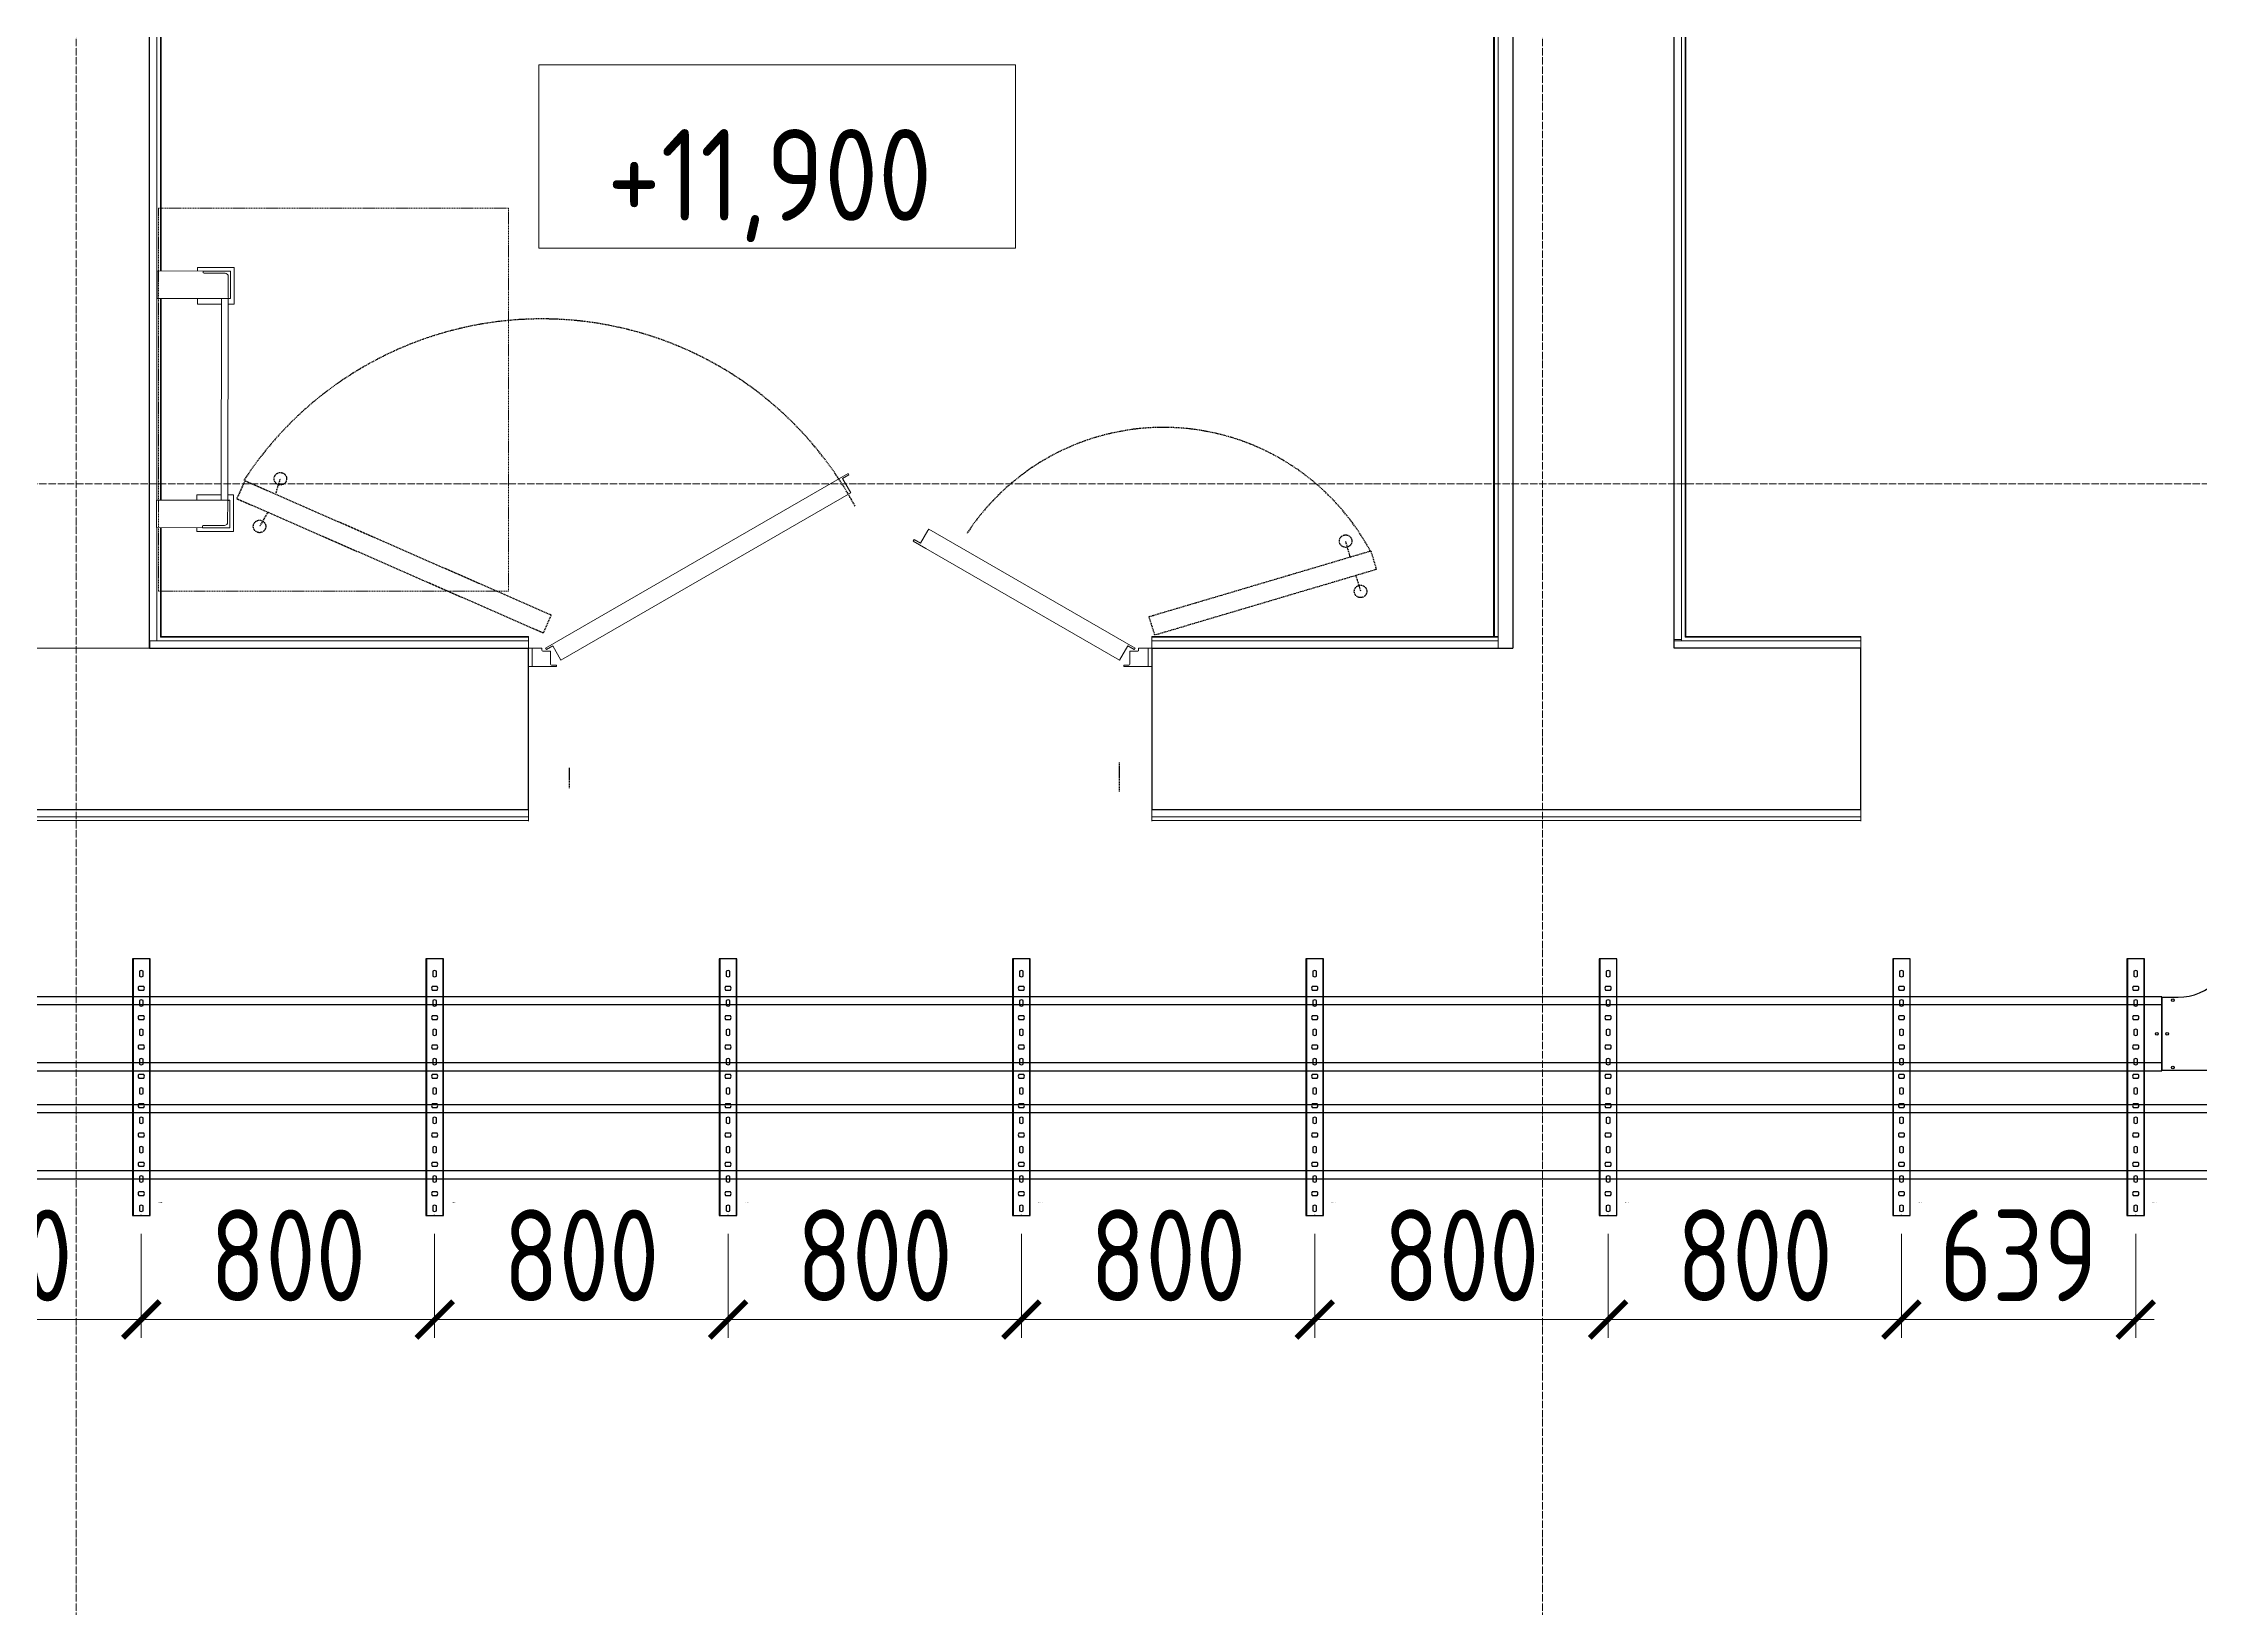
# Model space of a CAD drawing. Header units: millimetres. Extents: x -42533 to 645315, y 3457 to 82611.
# Drawn here: x 458361 to 464246, y 36522 to 40792 of the extents above; entities that cross this region are included whole.
import ezdxf
from ezdxf.enums import TextEntityAlignment as Align

# ---------------------------------------------------------------- set-up
doc = ezdxf.new("R2018")
doc.units = ezdxf.units.MM
for name, pattern in [('ADSK_Линия сетки', [25, 20, -2.5, 0, -2.5]), ('ADSK_Штрих_ш3 п1_5', [4.5, 3, -1.5]), ('ADSK_Штриховая_ш3 п1_5', [4.5, 3, -1.5])]:
    doc.linetypes.add(name, pattern=pattern)
for name, color, linetype in [('00_00_потолок_Панели из стали', 7, 'Continuous'), ('ЭОМ_Лотки авар.', 1, 'Continuous'), ('ЭОМ_Лотки рабочие', 5, 'Continuous')]:
    doc.layers.add(name, color=color, linetype=linetype)
for name, color, linetype, lineweight in [('Аннотация', 7, 'Continuous', 18), ('Двери', 7, 'Continuous', 9), ('Оборудование', 7, 'Continuous', 18), ('Оси', 253, 'Continuous', 9), ('Отметки', 7, 'Continuous', 9), ('Стены наружные', 7, 'Continuous', 18), ('Стены несущие', 7, 'Continuous', 30), ('Стены отделка', 7, 'Continuous', 30), ('Стены штриховка', 7, 'Continuous', 9), ('ШТРИХОВКА', 252, 'Continuous', 15)]:
    doc.layers.add(name, color=color, linetype=linetype, lineweight=lineweight)
doc.layers.add('Линии', color=7, linetype='Continuous', lineweight=9, true_color=0x00a600)
doc.styles.add('GOST Common_1', font='GOST_Common.ttf', dxfattribs={"width": 0.9, "height": 250})
doc.styles.get("Standard").update_dxf_attribs({"font": 'arial.ttf'})
doc.styles.add('М2', font='isocpeur.ttf', dxfattribs={"width": 0.8})
doc.dimstyles.new('М2-100', dxfattribs={"dimtxt": 250, "dimasz": 100, "dimexe": 50, "dimexo": 50, "dimgap": 50, "dimtad": 1, "dimdec": 0, "dimzin": 1, "dimtxsty": 'М2', "dimblk": 'ARCHTICK', "dimcen": 2.5, "dimdle": 50, "dimclre": 256, "dimclrt": 256, "dimadec": 0, "dimazin": 0, "dimtfac": 1, "dimtdec": 0, "dimtix": 1, "dimtmove": 1, "dimatfit": 3, "dimldrblk": 'NONE', "dimfxl": 1, "dimtolj": 1, "dimlwd": 9, "dimlwe": 9, "dimarcsym": 1})

# ---------------------------------------------------------------- blocks, each defined once
blk = doc.blocks.new('План 4 этажа')
at = {"layer": 'Аннотация', "color": 8, "lineweight": 20}
for p, q in [((43618.977, 13917.348), (43618.977, 14417.348)), ((43618.977, 14417.348), (44918.977, 14417.348)), ((44918.977, 14417.348), (44918.977, 13917.348)), ((44918.977, 13917.348), (43618.977, 13917.348))]:
    blk.add_line(p, q, dxfattribs=at)
at = {"layer": 'Двери', "color": 8}
for p, q in [((43637.034, 12825.838), (44462.356, 13302.338)), ((44462.356, 13302.338), (44464.606, 13298.441)), ((44469.786, 13249.47), (43679.104, 12792.97)), ((44464.606, 13298.441), (44447.286, 13288.441)), ((44447.286, 13288.441), (44469.786, 13249.47)), ((44659.867, 13112.3), (44679.867, 13146.941)), ((44682.117, 13150.838), (44679.867, 13146.941)), ((45245.034, 12825.838), (44682.117, 13150.838)), ((44640.047, 13117.97), (44642.547, 13122.3)), ((44674.688, 13097.97), (44640.047, 13117.97)), ((44642.547, 13122.3), (44659.867, 13112.3)), ((44674.688, 13097.97), (45202.963, 12792.97)), ((43656.604, 12831.941), (43639.284, 12821.941)), ((43679.104, 12792.97), (43656.604, 12831.941)), ((45202.963, 12792.97), (45225.463, 12831.941)), ((45225.463, 12831.941), (45242.784, 12821.941)), ((43591.034, 12775.838), (43591.034, 12825.838)), ((43591.034, 12825.838), (43627.205, 12825.838)), ((43601.034, 12825.838), (43591.034, 12825.838)), ((43591.034, 12825.838), (43591.034, 12775.838)), ((43667.205, 12775.838), (43591.034, 12775.838)), ((43591.034, 12775.838), (43601.034, 12775.838)), ((43601.034, 12775.838), (43601.034, 12825.838)), ((43627.205, 12825.838), (43627.205, 12820.389)), ((43629.728, 12817.866), (43651.034, 12817.866)), ((43639.284, 12821.941), (43637.034, 12825.838)), ((43651.034, 12817.866), (43651.034, 12782.339)), ((43653.535, 12779.838), (43667.205, 12779.838)), ((43667.205, 12779.838), (43667.205, 12775.838)), ((45214.863, 12779.838), (45214.863, 12775.838)), ((45228.533, 12779.838), (45214.863, 12779.838)), ((45214.863, 12775.838), (45291.034, 12775.838)), ((45231.034, 12817.866), (45231.034, 12782.339)), ((45252.34, 12817.866), (45231.034, 12817.866)), ((45242.784, 12821.941), (45245.034, 12825.838)), ((45254.863, 12825.838), (45254.863, 12820.389)), ((45291.034, 12825.838), (45254.863, 12825.838)), ((45291.034, 12825.838), (45281.034, 12825.838)), ((45281.034, 12825.838), (45281.034, 12775.838)), ((45281.034, 12775.838), (45291.034, 12775.838)), ((45291.034, 12775.838), (45291.034, 12825.838)), ((45291.034, 12775.838), (45291.034, 12825.838))]:
    blk.add_line(p, q, dxfattribs=at)
for centre, radius, start, end in [((43629.728, 12820.389), 2.523, 180, 270), ((43653.535, 12782.339), 2.501, 180, 270), ((45228.533, 12782.339), 2.501, 270, 0), ((45252.34, 12820.389), 2.523, 270, 0)]:
    blk.add_arc(centre, radius, start, end, dxfattribs=at)
at = {"layer": 'Линии', "color": 8, "linetype": 'ADSK_Штрих_ш3 п1_5'}
for p, q in [((42581.197, 14026.422), (43536.197, 14026.422)), ((42581.197, 12981.422), (42581.197, 14026.422)), ((43536.197, 14026.422), (43536.197, 12981.422)), ((43536.197, 12981.422), (42581.197, 12981.422))]:
    blk.add_line(p, q, dxfattribs=at)
at = {"layer": 'Линии', "color": 8, "linetype": 'ADSK_Штриховая_ш3 п1_5', "lineweight": 30}
for p, q in [((42816.812, 13282.203), (42794.886, 13233.946)), ((43652.543, 12916.206), (42816.812, 13282.203)), ((42900.614, 13244.956), (42913.832, 13287.971)), ((42794.886, 13233.946), (43631.282, 12867.658)), ((42879.554, 13196.867), (42856.905, 13157.982)), ((45283.425, 12912.165), (45888.199, 13091.434)), ((45832.192, 13074.832), (45819.403, 13117.976)), ((45888.199, 13091.434), (45903.262, 13040.619)), ((45903.262, 13040.619), (45299.183, 12861.557)), ((45847.255, 13024.017), (45860.044, 12980.873)), ((43631.282, 12867.658), (43652.543, 12916.206)), ((45299.183, 12861.557), (45283.425, 12912.165)), ((43701.431, 12500.073), (43701.431, 12444.558)), ((45201.431, 12514.558), (45201.431, 12434.558))]:
    blk.add_line(p, q, dxfattribs=at)
for centre in [(42913.832, 13287.971), (42856.905, 13157.982), (45819.403, 13117.976), (45860.044, 12980.873)]:
    blk.add_circle(centre, 17, dxfattribs=at)
for centre, radius, start, end in [((43626.903, 12753.928), 970.087, 28.2832337, 146.920039), ((45322.332, 12787.189), 640.942, 28.293686, 146.6190128)]:
    blk.add_arc(centre, radius, start, end, dxfattribs=at)
at = {"layer": 'Оборудование', "color": 8}
for p, q in [((42577.575, 13779.937), (42577.772, 13854.936)), ((42777.771, 13854.41), (42577.772, 13854.936)), ((42687.798, 13864.647), (42687.772, 13854.647)), ((42787.798, 13864.383), (42687.798, 13864.647)), ((42702.772, 13854.607), (42702.764, 13851.607)), ((42777.771, 13854.41), (42702.772, 13854.607)), ((42705.756, 13848.599), (42762.756, 13848.449)), ((42771.732, 13839.426), (42771.582, 13782.426)), ((42777.771, 13854.41), (42777.574, 13779.41)), ((42777.574, 13779.41), (42777.771, 13854.41)), ((42787.534, 13764.384), (42787.798, 13864.383)), ((42577.575, 13779.937), (42777.574, 13779.41)), ((42687.574, 13779.647), (42687.535, 13764.647)), ((42753.574, 13779.473), (42752.126, 13229.475)), ((42770.126, 13229.428), (42771.574, 13779.426)), ((42774.574, 13779.418), (42777.574, 13779.41)), ((42687.535, 13764.647), (42753.569, 13764.473)), ((42771.534, 13764.426), (42787.534, 13764.384)), ((42686.166, 13244.649), (42686.126, 13229.649)), ((42752.166, 13244.475), (42686.166, 13244.649)), ((42786.165, 13244.386), (42770.131, 13244.428)), ((42785.902, 13144.386), (42786.165, 13244.386)), ((42575.929, 13154.939), (42576.127, 13229.938)), ((42576.127, 13229.938), (42776.126, 13229.412)), ((42770.118, 13226.428), (42769.968, 13169.428)), ((42776.126, 13229.412), (42773.126, 13229.42)), ((42776.126, 13229.412), (42775.929, 13154.412)), ((42775.929, 13154.412), (42776.126, 13229.412)), ((42775.929, 13154.412), (42575.929, 13154.939)), ((42685.929, 13154.649), (42685.903, 13144.649)), ((42685.903, 13144.649), (42785.902, 13144.386)), ((42700.937, 13157.61), (42700.929, 13154.61)), ((42700.929, 13154.61), (42775.929, 13154.412)), ((42760.944, 13160.452), (42703.945, 13160.602))]:
    blk.add_line(p, q, dxfattribs=at)
for centre, radius, start, end in [((42705.764, 13851.599), 3, 179.8491625, 269.8491625), ((42762.732, 13839.449), 9, 359.8491625, 89.8491625), ((42774.582, 13782.418), 3, 179.8491625, 269.8491625), ((42773.118, 13226.42), 3, 89.8491625, 179.8491625), ((42703.937, 13157.602), 3, 89.8491625, 179.8491625), ((42760.968, 13169.452), 9, 269.8491625, 359.8491625)]:
    blk.add_arc(centre, radius, start, end, dxfattribs=at)
at = {"layer": 'Оси', "color": 8, "linetype": 'ADSK_Линия сетки'}
for p, q in [((46356.505, -3353.101), (46356.505, 43019.489)), ((42356.505, -3353.101), (42356.505, 21427.463)), ((-10052.178, 13274.489), (56511.792, 13274.489))]:
    blk.add_line(p, q, dxfattribs=at)
at = {"layer": 'Стены наружные', "color": 8}
for p, q in [((40486.505, 12355.838), (43591.034, 12355.838)), ((45291.034, 12355.838), (47225.128, 12355.838))]:
    blk.add_line(p, q, dxfattribs=at)
at = {"layer": 'Стены несущие', "color": 8}
for p, q in [((46275.128, 20584.474), (46275.128, 12825.838)), ((42556.939, 12825.838), (42556.939, 20305.22)), ((46715.128, 12825.838), (46715.128, 20329.474)), ((42556.939, 12825.838), (43591.034, 12825.838)), ((43591.034, 12385.838), (43591.034, 12825.838)), ((45291.034, 12825.838), (46275.128, 12825.838)), ((45291.034, 12825.838), (45291.034, 12385.838)), ((47225.128, 12825.838), (46715.128, 12825.838)), ((47225.128, 12385.838), (47225.128, 12825.838)), ((40486.505, 12385.838), (43591.034, 12385.838)), ((45291.034, 12385.838), (47225.128, 12385.838))]:
    blk.add_line(p, q, dxfattribs=at)
at = {"layer": 'Стены отделка', "color": 8, "lineweight": 9}
for p, q in [((46235.128, 12825.838), (46235.128, 20305.22)), ((46715.128, 20309.528), (46715.128, 12849.374)), ((46735.128, 20309.528), (46735.128, 12845.838)), ((46747.128, 12857.838), (46747.128, 20297.474)), ((42576.939, 20225.22), (42576.939, 13229.936)), ((42588.939, 13854.907), (42588.939, 20213.22)), ((46223.128, 20053.22), (46223.128, 12857.838)), ((42588.939, 13229.905), (42588.939, 13779.907)), ((42576.939, 12845.838), (42576.939, 13154.936)), ((42588.939, 12857.838), (42588.939, 13154.904)), ((42576.939, 12845.838), (42556.939, 12845.838)), ((42557.588, 12845.838), (42557.588, 12825.838)), ((43591.034, 12857.838), (42588.939, 12857.838)), ((43558.034, 12845.838), (43591.034, 12845.838)), ((43591.034, 12825.838), (43591.034, 12857.838)), ((45291.034, 12857.838), (45291.034, 12825.838)), ((46223.128, 12857.838), (45291.034, 12857.838)), ((45291.034, 12845.838), (45298.034, 12845.838)), ((46715.128, 12849.374), (46735.128, 12849.374)), ((46715.128, 12845.838), (47225.128, 12845.838)), ((47225.128, 12857.838), (46747.128, 12857.838)), ((47225.128, 12825.838), (47225.128, 12857.838)), ((43591.034, 12353.838), (43591.034, 12385.838)), ((45291.034, 12385.838), (45291.034, 12353.838)), ((47225.128, 12353.838), (47225.128, 12385.838))]:
    blk.add_line(p, q, dxfattribs=at)
at = {"layer": 'Стены штриховка', "color": 8}
for p, q in [((46745.128, 12855.838), (46745.128, 20299.474)), ((42586.939, 13854.912), (42586.939, 20215.22)), ((46225.128, 20055.22), (46225.128, 12857.838)), ((42586.939, 13229.91), (42586.939, 13779.912)), ((42586.939, 12855.838), (42586.939, 13154.91)), ((42576.939, 12845.838), (43558.034, 12845.838)), ((43591.034, 12855.838), (42586.939, 12855.838)), ((46235.128, 12855.838), (45291.034, 12855.838)), ((45298.034, 12845.838), (46235.128, 12845.838)), ((46235.128, 12857.838), (46225.128, 12857.838)), ((47225.128, 12855.838), (46745.128, 12855.838)), ((42176.939, 12825.838), (42556.939, 12825.838)), ((43591.034, 12365.838), (40486.505, 12365.838)), ((45291.034, 12365.838), (47225.128, 12365.838))]:
    blk.add_line(p, q, dxfattribs=at)
at = {"layer": 'Отметки', "color": 8, "lineweight": 20, "insert": (43805.101, 14241.791), "char_height": 250, "width": 1113.30067, "attachment_point": 1, "line_spacing_factor": 1.022761, "style": 'GOST Common_1'}
blk.add_mtext('+11,900', dxfattribs=at)
blk = doc.blocks.new('*U1397')
at = {"color": 0, "linetype": 'Continuous', "lineweight": 25}
for p, q in [((-78.8, -46976.1), (-78.8, 0)), ((78.8, -46976.1), (78.8, 0))]:
    blk.add_line(p, q, dxfattribs=at)
blk.add_lwpolyline([(100.8, -46976.1), (100.8, 0), (-100.8, 0), (-100.8, -46976.1)], close=True, dxfattribs=at)
at = {"color": 0, "flags": 9}
for tag, p in [('АРТИКУЛ', (-59.7, -11.8)), ('НАИМЕНОВАНИЕ', (-59.1, -7)), ('ПРИМЕЧАНИЕ', (-58.8, -17.3))]:
    blk.add_attdef(tag, text='', height=2.5, dxfattribs=at).set_placement(p, align=Align.TOP_LEFT)
at = {"color": 0, "lineweight": 30, "flags": 104}
for tag, p in [('ВЫСОТА', (-59.6, -20.9)), ('ДЛИНА', (-59.5, -36.1)), ('ТОЛЩИНА', (-59, -31)), ('ШИРИНА', (-58.9, -25.1))]:
    blk.add_attdef(tag, text='', height=2.5, dxfattribs=at).set_placement(p, align=Align.TOP_LEFT)
blk = doc.blocks.new('*U1514')
at = {"color": 0, "linetype": 'Continuous', "lineweight": 25}
for p, q in [((-78.8, -46398.7), (-78.8, 0)), ((78.8, -46398.7), (78.8, 0))]:
    blk.add_line(p, q, dxfattribs=at)
blk.add_lwpolyline([(100.8, -46398.7), (100.8, 0), (-100.8, 0), (-100.8, -46398.7)], close=True, dxfattribs=at)
at = {"color": 0, "linetype": 'ByBlock', "lineweight": -2}
blk.add_circle((0, -46385.4), 3.5, dxfattribs=at)
at = {"color": 0, "flags": 9}
for tag, p in [('АРТИКУЛ', (-59.7, -11.8)), ('НАИМЕНОВАНИЕ', (-59.1, -7)), ('ПРИМЕЧАНИЕ', (-58.8, -17.3))]:
    blk.add_attdef(tag, text='', height=2.5, dxfattribs=at).set_placement(p, align=Align.TOP_LEFT)
at = {"color": 0, "lineweight": 30, "flags": 104}
for tag, p in [('ВЫСОТА', (-59.6, -20.9)), ('ДЛИНА', (-59.5, -36.1)), ('ТОЛЩИНА', (-59, -31)), ('ШИРИНА', (-58.9, -25.1))]:
    blk.add_attdef(tag, text='', height=2.5, dxfattribs=at).set_placement(p, align=Align.TOP_LEFT)
blk = doc.blocks.new('*U36')
at = {"color": 0, "linetype": 'ByBlock', "lineweight": -2}
for p, q in [((100, 295), (-100, 295)), ((-100, 250), (-100, 295)), ((100, 295), (100, 50)), ((-295, 100), (-295, -100)), ((-295, 100), (-250, 100)), ((-50, -100), (-295, -100))]:
    blk.add_line(p, q, dxfattribs=at)
for centre, radius in [((-91.6, 265), 3.65), ((0, 280), 3.5), ((91.6, 265), 3.65), ((-265, 91.6), 3.65), ((-280, 0), 3.5), ((-265, -91.6), 3.65)]:
    blk.add_circle(centre, radius, dxfattribs=at)
for centre in [(-250, 250), (-50, 50)]:
    blk.add_arc(centre, 150, 270, 0, dxfattribs=at)
at = {"color": 0, "linetype": 'ByBlock', "lineweight": -2, "flags": 104}
for tag, p in [('ШИРИНА', (-27.8, -38.1)), ('ВЫСОТА', (-27.6, -29.7)), ('ТОЛЩИНА', (-27.5, -47.3))]:
    blk.add_attdef(tag, text='', height=2.5, dxfattribs=at).set_placement(p, align=Align.TOP_LEFT)
at = {"color": 0, "linetype": 'ByBlock', "lineweight": -2, "flags": 9}
for tag, p in [('НАИМЕНОВАНИЕ', (-27.7, -11.1)), ('ПРИМЕЧАНИЕ', (-27.4, -22.9)), ('АРТИКУЛ', (-26.9, -16.8))]:
    blk.add_attdef(tag, p, '', height=2.5, dxfattribs=at)
blk = doc.blocks.new('*U45')
at = {"color": 0, "linetype": 'ByBlock', "lineweight": -2}
for points in [[(24, -700), (24, 0), (-24, 0), (-24, -700)], [(-22.5, -700), (-22.5, 0)], [(22.5, -700), (22.5, 0)], [(-24, -700), (24, -700)]]:
    blk.add_lwpolyline(points, dxfattribs=at)
at = {"color": 254, "transparency": 33554483}
blk.add_lwpolyline([(0, 0.7), (0, -2.2)], dxfattribs=at)
at = {"color": 0, "linetype": 'ByBlock', "lineweight": -2}
for points in [[(-6.7, -54.8, 0.345739), (-6.7, -65.2), (6.7, -65.2, 0.345739), (6.7, -54.8)], [(-5.2, -13.3), (-5.2, -26.7, 0.345739), (5.2, -26.7), (5.2, -13.3, 0.345739)], [(-5.2, -93.3), (-5.2, -106.7, 0.345739), (5.2, -106.7), (5.2, -93.3, 0.345739)], [(-6.7, -134.8, 0.345739), (-6.7, -145.2), (6.7, -145.2, 0.345739), (6.7, -134.8)], [(-5.2, -173.3), (-5.2, -186.7, 0.345739), (5.2, -186.7), (5.2, -173.3, 0.345739)], [(-6.7, -214.8, 0.345739), (-6.7, -225.2), (6.7, -225.2, 0.345739), (6.7, -214.8)], [(-5.2, -253.3), (-5.2, -266.7, 0.345739), (5.2, -266.7), (5.2, -253.3, 0.345739)], [(-6.7, -294.8, 0.345739), (-6.7, -305.2), (6.7, -305.2, 0.345739), (6.7, -294.8)], [(-5.2, -333.3), (-5.2, -346.7, 0.345739), (5.2, -346.7), (5.2, -333.3, 0.345739)], [(-6.7, -374.8, 0.345739), (-6.7, -385.2), (6.7, -385.2, 0.345739), (6.7, -374.8)], [(-5.2, -413.3), (-5.2, -426.7, 0.345739), (5.2, -426.7), (5.2, -413.3, 0.345739)], [(-6.7, -454.8, 0.345739), (-6.7, -465.2), (6.7, -465.2, 0.345739), (6.7, -454.8)], [(-5.2, -493.3), (-5.2, -506.7, 0.345739), (5.2, -506.7), (5.2, -493.3, 0.345739)], [(-6.7, -534.8, 0.345739), (-6.7, -545.2), (6.7, -545.2, 0.345739), (6.7, -534.8)], [(-5.2, -573.3), (-5.2, -586.7, 0.345739), (5.2, -586.7), (5.2, -573.3, 0.345739)], [(-6.7, -614.8, 0.345739), (-6.7, -625.2), (6.7, -625.2, 0.345739), (6.7, -614.8)], [(-5.2, -653.3), (-5.2, -666.7, 0.345739), (5.2, -666.7), (5.2, -653.3, 0.345739)]]:
    blk.add_lwpolyline(points, format="xyb", close=True, dxfattribs=at)
at = {"flags": 9}
for tag, p in [('АРТИКУЛ', (-58.9, -24.5)), ('ПРИМЕЧАНИЕ', (-58.3, -30.8)), ('НАИМЕНОВАНИЕ', (-58.2, -19.4))]:
    blk.add_attdef(tag, p, '', height=2.5, dxfattribs=at)
at = {"lineweight": 30, "flags": 104}
blk.add_attdef('ДЛИНА', text='', height=2.5, dxfattribs=at).set_placement((-57.7, -34.6), align=Align.TOP_LEFT)
blk = doc.blocks.new('_ArchTick')
at = {"color": 0, "linetype": 'ByBlock', "lineweight": 70, "const_width": 0.15}
blk.add_lwpolyline([(-0.5, -0.5), (0.5, 0.5)], dxfattribs=at)
blk = doc.blocks.new('*D1706')
at = {"layer": '00_00_потолок_Панели из стали', "lineweight": 9, "transparency": 16777216}
for p, q in [((457828.4, 37544.1), (457828.4, 37260.6)), ((458628.6, 37543.4), (458628.6, 37260.6))]:
    blk.add_line(p, q, dxfattribs=at)
at = {"layer": '00_00_потолок_Панели из стали', "color": 0, "lineweight": 9, "transparency": 16777216}
blk.add_line((458678.6, 37310.6), (457778.4, 37310.6), dxfattribs=at)
at = {"layer": 'Defpoints', "color": 0, "transparency": 16777216}
for p in [(457828.4, 37594.1), (458628.6, 37593.4), (457828.4, 37310.6)]:
    blk.add_point(p, dxfattribs=at)
at = {"layer": '00_00_потолок_Панели из стали', "color": 0, "lineweight": 9, "transparency": 16777216, "xscale": 100, "yscale": 100, "zscale": 100, "rotation": 180}
blk.add_blockref('_ArchTick', (457828.4, 37310.6), dxfattribs=at)
at = {"layer": '00_00_потолок_Панели из стали', "color": 0, "lineweight": 9, "transparency": 16777216, "xscale": 100, "yscale": 100, "zscale": 100}
blk.add_blockref('_ArchTick', (458628.6, 37310.6), dxfattribs=at)
at = {"layer": '00_00_потолок_Панели из стали', "transparency": 16777216, "insert": (458228.5, 37485.6), "char_height": 250, "attachment_point": 5, "style": 'М2'}
blk.add_mtext('\\A1;800', dxfattribs=at)
blk = doc.blocks.new('_None')
blk = doc.blocks.new('*D1707')
at = {"layer": '00_00_потолок_Панели из стали', "lineweight": 9, "transparency": 16777216}
for p, q in [((458628.6, 37544.1), (458628.6, 37260.6)), ((459428.8, 37543.4), (459428.8, 37260.6))]:
    blk.add_line(p, q, dxfattribs=at)
at = {"layer": '00_00_потолок_Панели из стали', "color": 0, "lineweight": 9, "transparency": 16777216}
blk.add_line((459478.8, 37310.6), (458578.6, 37310.6), dxfattribs=at)
at = {"layer": 'Defpoints', "color": 0, "transparency": 16777216}
for p in [(458628.6, 37594.1), (459428.8, 37593.4), (458628.6, 37310.6)]:
    blk.add_point(p, dxfattribs=at)
at = {"layer": '00_00_потолок_Панели из стали', "color": 0, "lineweight": 9, "transparency": 16777216, "xscale": 100, "yscale": 100, "zscale": 100, "rotation": 180}
blk.add_blockref('_ArchTick', (458628.6, 37310.6), dxfattribs=at)
at = {"layer": '00_00_потолок_Панели из стали', "color": 0, "lineweight": 9, "transparency": 16777216, "xscale": 100, "yscale": 100, "zscale": 100}
blk.add_blockref('_ArchTick', (459428.8, 37310.6), dxfattribs=at)
at = {"layer": '00_00_потолок_Панели из стали', "transparency": 16777216, "insert": (459028.7, 37485.6), "char_height": 250, "attachment_point": 5, "style": 'М2'}
blk.add_mtext('\\A1;800', dxfattribs=at)
blk = doc.blocks.new('*D1708')
at = {"layer": '00_00_потолок_Панели из стали', "lineweight": 9, "transparency": 16777216}
for p, q in [((459428.8, 37544.1), (459428.8, 37260.6)), ((460229, 37543.4), (460229, 37260.6))]:
    blk.add_line(p, q, dxfattribs=at)
at = {"layer": '00_00_потолок_Панели из стали', "color": 0, "lineweight": 9, "transparency": 16777216}
blk.add_line((460279, 37310.6), (459378.8, 37310.6), dxfattribs=at)
at = {"layer": 'Defpoints', "color": 0, "transparency": 16777216}
for p in [(459428.8, 37594.1), (460229, 37593.4), (459428.8, 37310.6)]:
    blk.add_point(p, dxfattribs=at)
at = {"layer": '00_00_потолок_Панели из стали', "color": 0, "lineweight": 9, "transparency": 16777216, "xscale": 100, "yscale": 100, "zscale": 100, "rotation": 180}
blk.add_blockref('_ArchTick', (459428.8, 37310.6), dxfattribs=at)
at = {"layer": '00_00_потолок_Панели из стали', "color": 0, "lineweight": 9, "transparency": 16777216, "xscale": 100, "yscale": 100, "zscale": 100}
blk.add_blockref('_ArchTick', (460229, 37310.6), dxfattribs=at)
at = {"layer": '00_00_потолок_Панели из стали', "transparency": 16777216, "insert": (459828.9, 37485.6), "char_height": 250, "attachment_point": 5, "style": 'М2'}
blk.add_mtext('\\A1;800', dxfattribs=at)
blk = doc.blocks.new('*D1689')
at = {"layer": '00_00_потолок_Панели из стали', "lineweight": 9, "transparency": 16777216}
for p, q in [((460229, 37544.1), (460229, 37260.6)), ((461029.2, 37543.4), (461029.2, 37260.6))]:
    blk.add_line(p, q, dxfattribs=at)
at = {"layer": '00_00_потолок_Панели из стали', "color": 0, "lineweight": 9, "transparency": 16777216}
blk.add_line((461079.2, 37310.6), (460179, 37310.6), dxfattribs=at)
at = {"layer": 'Defpoints', "color": 0, "transparency": 16777216}
for p in [(460229, 37594.1), (461029.2, 37593.4), (460229, 37310.6)]:
    blk.add_point(p, dxfattribs=at)
at = {"layer": '00_00_потолок_Панели из стали', "color": 0, "lineweight": 9, "transparency": 16777216, "xscale": 100, "yscale": 100, "zscale": 100, "rotation": 180}
blk.add_blockref('_ArchTick', (460229, 37310.6), dxfattribs=at)
at = {"layer": '00_00_потолок_Панели из стали', "color": 0, "lineweight": 9, "transparency": 16777216, "xscale": 100, "yscale": 100, "zscale": 100}
blk.add_blockref('_ArchTick', (461029.2, 37310.6), dxfattribs=at)
at = {"layer": '00_00_потолок_Панели из стали', "transparency": 16777216, "insert": (460629.1, 37485.6), "char_height": 250, "attachment_point": 5, "style": 'М2'}
blk.add_mtext('\\A1;800', dxfattribs=at)
blk = doc.blocks.new('*D1690')
at = {"layer": '00_00_потолок_Панели из стали', "lineweight": 9, "transparency": 16777216}
for p, q in [((461029.2, 37544.1), (461029.2, 37260.6)), ((461829.4, 37543.4), (461829.4, 37260.6))]:
    blk.add_line(p, q, dxfattribs=at)
at = {"layer": '00_00_потолок_Панели из стали', "color": 0, "lineweight": 9, "transparency": 16777216}
blk.add_line((461879.4, 37310.6), (460979.2, 37310.6), dxfattribs=at)
at = {"layer": 'Defpoints', "color": 0, "transparency": 16777216}
for p in [(461029.2, 37594.1), (461829.4, 37593.4), (461029.2, 37310.6)]:
    blk.add_point(p, dxfattribs=at)
at = {"layer": '00_00_потолок_Панели из стали', "color": 0, "lineweight": 9, "transparency": 16777216, "xscale": 100, "yscale": 100, "zscale": 100, "rotation": 180}
blk.add_blockref('_ArchTick', (461029.2, 37310.6), dxfattribs=at)
at = {"layer": '00_00_потолок_Панели из стали', "color": 0, "lineweight": 9, "transparency": 16777216, "xscale": 100, "yscale": 100, "zscale": 100}
blk.add_blockref('_ArchTick', (461829.4, 37310.6), dxfattribs=at)
at = {"layer": '00_00_потолок_Панели из стали', "transparency": 16777216, "insert": (461429.3, 37485.6), "char_height": 250, "attachment_point": 5, "style": 'М2'}
blk.add_mtext('\\A1;800', dxfattribs=at)
blk = doc.blocks.new('*D1691')
at = {"layer": '00_00_потолок_Панели из стали', "lineweight": 9, "transparency": 16777216}
for p, q in [((461829.4, 37544.1), (461829.4, 37260.6)), ((462629.6, 37543.4), (462629.6, 37260.6))]:
    blk.add_line(p, q, dxfattribs=at)
at = {"layer": '00_00_потолок_Панели из стали', "color": 0, "lineweight": 9, "transparency": 16777216}
blk.add_line((462679.6, 37310.6), (461779.4, 37310.6), dxfattribs=at)
at = {"layer": 'Defpoints', "color": 0, "transparency": 16777216}
for p in [(461829.4, 37594.1), (462629.6, 37593.4), (461829.4, 37310.6)]:
    blk.add_point(p, dxfattribs=at)
at = {"layer": '00_00_потолок_Панели из стали', "color": 0, "lineweight": 9, "transparency": 16777216, "xscale": 100, "yscale": 100, "zscale": 100, "rotation": 180}
blk.add_blockref('_ArchTick', (461829.4, 37310.6), dxfattribs=at)
at = {"layer": '00_00_потолок_Панели из стали', "color": 0, "lineweight": 9, "transparency": 16777216, "xscale": 100, "yscale": 100, "zscale": 100}
blk.add_blockref('_ArchTick', (462629.6, 37310.6), dxfattribs=at)
at = {"layer": '00_00_потолок_Панели из стали', "transparency": 16777216, "insert": (462229.5, 37485.6), "char_height": 250, "attachment_point": 5, "style": 'М2'}
blk.add_mtext('\\A1;800', dxfattribs=at)
blk = doc.blocks.new('*D1692')
at = {"layer": '00_00_потолок_Панели из стали', "lineweight": 9, "transparency": 16777216}
for p, q in [((462629.6, 37544.1), (462629.6, 37260.6)), ((463429.8, 37543.4), (463429.8, 37260.6))]:
    blk.add_line(p, q, dxfattribs=at)
at = {"layer": '00_00_потолок_Панели из стали', "color": 0, "lineweight": 9, "transparency": 16777216}
blk.add_line((463479.8, 37310.6), (462579.6, 37310.6), dxfattribs=at)
at = {"layer": 'Defpoints', "color": 0, "transparency": 16777216}
for p in [(462629.6, 37594.1), (463429.8, 37593.4), (462629.6, 37310.6)]:
    blk.add_point(p, dxfattribs=at)
at = {"layer": '00_00_потолок_Панели из стали', "color": 0, "lineweight": 9, "transparency": 16777216, "xscale": 100, "yscale": 100, "zscale": 100, "rotation": 180}
blk.add_blockref('_ArchTick', (462629.6, 37310.6), dxfattribs=at)
at = {"layer": '00_00_потолок_Панели из стали', "color": 0, "lineweight": 9, "transparency": 16777216, "xscale": 100, "yscale": 100, "zscale": 100}
blk.add_blockref('_ArchTick', (463429.8, 37310.6), dxfattribs=at)
at = {"layer": '00_00_потолок_Панели из стали', "transparency": 16777216, "insert": (463029.7, 37485.6), "char_height": 250, "attachment_point": 5, "style": 'М2'}
blk.add_mtext('\\A1;800', dxfattribs=at)
blk = doc.blocks.new('*D1693')
at = {"layer": '00_00_потолок_Панели из стали', "lineweight": 9, "transparency": 16777216}
for p, q in [((463429.8, 37544.1), (463429.8, 37260.6)), ((464068.8, 37544.1), (464068.8, 37260.6))]:
    blk.add_line(p, q, dxfattribs=at)
at = {"layer": '00_00_потолок_Панели из стали', "color": 0, "lineweight": 9, "transparency": 16777216}
blk.add_line((464118.8, 37310.6), (463379.8, 37310.6), dxfattribs=at)
at = {"layer": 'Defpoints', "color": 0, "transparency": 16777216}
for p in [(463429.8, 37594.1), (464068.8, 37594.1), (463429.8, 37310.6)]:
    blk.add_point(p, dxfattribs=at)
at = {"layer": '00_00_потолок_Панели из стали', "color": 0, "lineweight": 9, "transparency": 16777216, "xscale": 100, "yscale": 100, "zscale": 100, "rotation": 180}
blk.add_blockref('_ArchTick', (463429.8, 37310.6), dxfattribs=at)
at = {"layer": '00_00_потолок_Панели из стали', "color": 0, "lineweight": 9, "transparency": 16777216, "xscale": 100, "yscale": 100, "zscale": 100}
blk.add_blockref('_ArchTick', (464068.8, 37310.6), dxfattribs=at)
at = {"layer": '00_00_потолок_Панели из стали', "transparency": 16777216, "insert": (463749.3, 37485.6), "char_height": 250, "attachment_point": 5, "style": 'М2'}
blk.add_mtext('\\A1;639', dxfattribs=at)

msp = doc.modelspace()

# ---------------------------------------------------------------- block references
at = {"layer": 'ШТРИХОВКА'}
msp.add_blockref('План 4 этажа', (416094.2, 26315.8), dxfattribs=at)
at = {"layer": 'ЭОМ_Лотки авар.', "color": 1}
ref = msp.add_blockref('*U36', (464434.7, 38090), dxfattribs=at)
lines = msp.add_mtext('h=80 мм', dxfattribs={"layer": '0', "color": 0, "linetype": 'ByBlock', "lineweight": -2, "insert": (464407.1, 38060.3), "char_height": 2.5, "attachment_point": 1})
ref.add_attrib('ВЫСОТА', '', (464407.1, 38060.3), dxfattribs={"flags": 104}).embed_mtext(lines)
lines = msp.add_mtext('200 мм', dxfattribs={"layer": '0', "color": 0, "linetype": 'ByBlock', "lineweight": -2, "insert": (464406.9, 38051.9), "char_height": 2.5, "attachment_point": 1})
ref.add_attrib('ШИРИНА', '', (464406.9, 38051.9), dxfattribs={"flags": 104}).embed_mtext(lines)
lines = msp.add_mtext('0,8 мм', dxfattribs={"layer": '0', "color": 0, "linetype": 'ByBlock', "lineweight": -2, "insert": (464407.1, 38042.7), "char_height": 2.5, "attachment_point": 1})
ref.add_attrib('ТОЛЩИНА', '', (464407.1, 38042.7), dxfattribs={"flags": 104}).embed_mtext(lines)
at = {"layer": 'ЭОМ_Лотки авар.', "color": 1, "rotation": 90}
msp.add_blockref('*U1514', (417741, 38090), dxfattribs=at)
at = {"layer": 'ЭОМ_Лотки рабочие'}
ref = msp.add_blockref('*U45', (458628.6, 37594.1), dxfattribs=dict(at, rotation=180))
lines = msp.add_mtext('700 мм', dxfattribs={"layer": '0', "insert": (458686.3, 37628.7), "char_height": 2.5, "attachment_point": 1, "rotation": 180})
ref.add_attrib('ДЛИНА', '', (458686.3, 37628.7)).embed_mtext(lines)
ref = msp.add_blockref('*U45', (459428.8, 37594.1), dxfattribs=dict(at, rotation=180))
lines = msp.add_mtext('700 мм', dxfattribs={"layer": '0', "insert": (459486.5, 37628.7), "char_height": 2.5, "attachment_point": 1, "rotation": 180})
ref.add_attrib('ДЛИНА', '', (459486.5, 37628.7)).embed_mtext(lines)
ref = msp.add_blockref('*U45', (460229, 37594.1), dxfattribs=dict(at, rotation=180))
lines = msp.add_mtext('700 мм', dxfattribs={"layer": '0', "insert": (460286.7, 37628.7), "char_height": 2.5, "attachment_point": 1, "rotation": 180})
ref.add_attrib('ДЛИНА', '', (460286.7, 37628.7)).embed_mtext(lines)
ref = msp.add_blockref('*U45', (461029.2, 37594.1), dxfattribs=dict(at, rotation=180))
lines = msp.add_mtext('700 мм', dxfattribs={"layer": '0', "insert": (461086.9, 37628.7), "char_height": 2.5, "attachment_point": 1, "rotation": 180})
ref.add_attrib('ДЛИНА', '', (461086.9, 37628.7)).embed_mtext(lines)
ref = msp.add_blockref('*U45', (461829.4, 37594.1), dxfattribs=dict(at, rotation=180))
lines = msp.add_mtext('700 мм', dxfattribs={"layer": '0', "insert": (461887.1, 37628.7), "char_height": 2.5, "attachment_point": 1, "rotation": 180})
ref.add_attrib('ДЛИНА', '', (461887.1, 37628.7)).embed_mtext(lines)
ref = msp.add_blockref('*U45', (462629.6, 37594.1), dxfattribs=dict(at, rotation=180))
lines = msp.add_mtext('700 мм', dxfattribs={"layer": '0', "insert": (462687.3, 37628.7), "char_height": 2.5, "attachment_point": 1, "rotation": 180})
ref.add_attrib('ДЛИНА', '', (462687.3, 37628.7)).embed_mtext(lines)
ref = msp.add_blockref('*U45', (463429.8, 37594.1), dxfattribs=dict(at, rotation=180))
lines = msp.add_mtext('700 мм', dxfattribs={"layer": '0', "insert": (463487.5, 37628.7), "char_height": 2.5, "attachment_point": 1, "rotation": 180})
ref.add_attrib('ДЛИНА', '', (463487.5, 37628.7)).embed_mtext(lines)
ref = msp.add_blockref('*U45', (464068.8, 37594.1), dxfattribs=dict(at, rotation=180))
lines = msp.add_mtext('700 мм', dxfattribs={"layer": '0', "insert": (464126.5, 37628.7), "char_height": 2.5, "attachment_point": 1, "rotation": 180})
ref.add_attrib('ДЛИНА', '', (464126.5, 37628.7)).embed_mtext(lines)
at = {"layer": 'ЭОМ_Лотки рабочие', "rotation": 90}
msp.add_blockref('*U1397', (417463.1, 37795.3), dxfattribs=at)

# ---------------------------------------------------------------- dimensions: what is measured, and where the dimension line sits
at = {"layer": '00_00_потолок_Панели из стали'}
for base, p1, p2, picture, middle in [((457828.4, 37310.6), (458628.6, 37593.4), (457828.4, 37594.1), '*D1706', (458228.5, 37485.6)), ((458628.6, 37310.6), (459428.8, 37593.4), (458628.6, 37594.1), '*D1707', (459028.7, 37485.6)), ((459428.8, 37310.6), (460229, 37593.4), (459428.8, 37594.1), '*D1708', (459828.9, 37485.6)), ((460229, 37310.6), (461029.2, 37593.4), (460229, 37594.1), '*D1689', (460629.1, 37485.6)), ((461029.2, 37310.6), (461829.4, 37593.4), (461029.2, 37594.1), '*D1690', (461429.3, 37485.6)), ((461829.4, 37310.6), (462629.6, 37593.4), (461829.4, 37594.1), '*D1691', (462229.5, 37485.6)), ((462629.6, 37310.6), (463429.8, 37593.4), (462629.6, 37594.1), '*D1692', (463029.7, 37485.6)), ((463429.8, 37310.6), (464068.8, 37594.1), (463429.8, 37594.1), '*D1693', (463749.3, 37485.6))]:
    dim = msp.add_linear_dim(base=base, p1=p1, p2=p2, dimstyle='М2-100', dxfattribs=at)
    dim.commit()
    dim.dimension.update_dxf_attribs({"geometry": picture, "text_midpoint": middle})

doc.saveas('drawing.dxf')
